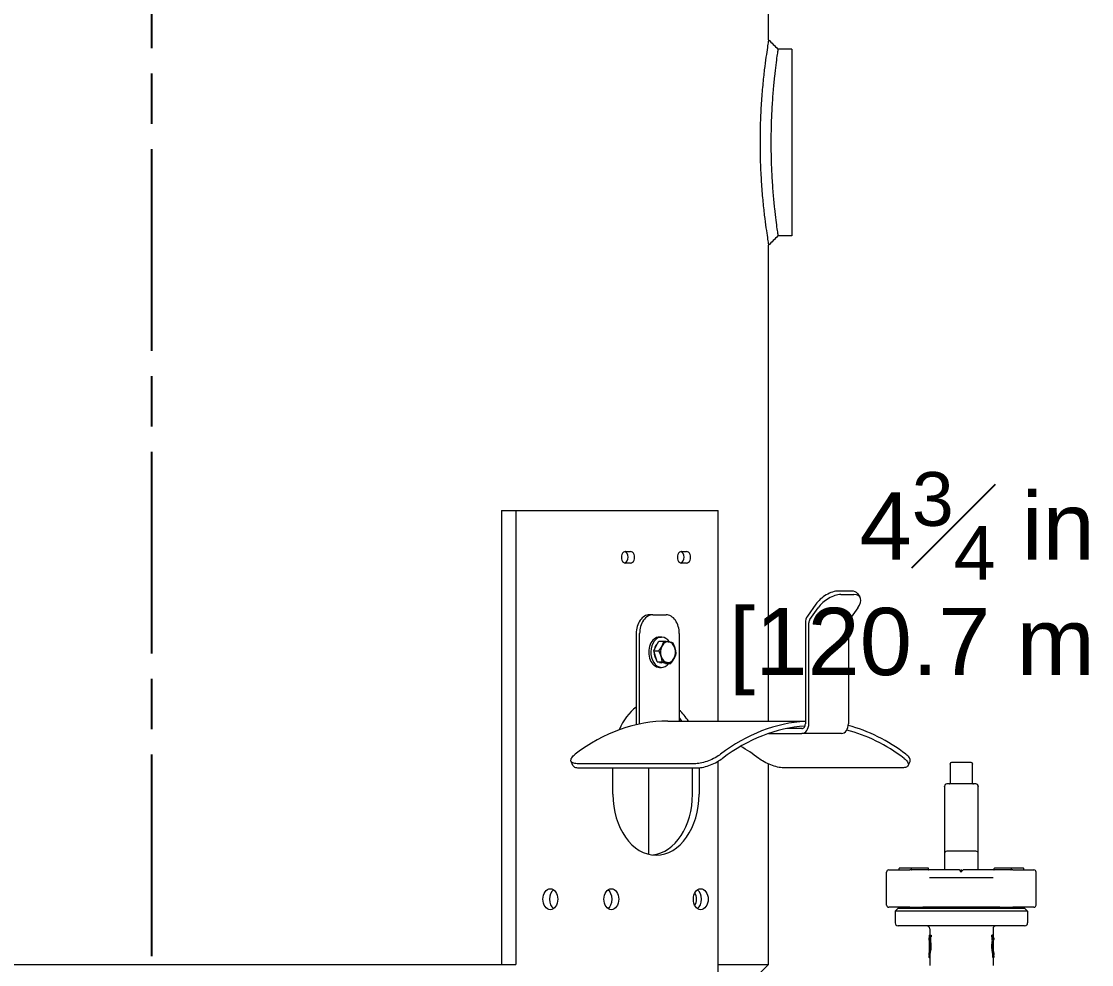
# Model space of a CAD drawing. Header units: inches. Extents: x 15 to 402, y 6 to 258.
# Drawn here: x 303.8 to 332.42, y 49.24 to 74.48 of the extents above; entities that cross this region are included whole.
import ezdxf

# ---------------------------------------------------------------- set-up
doc = ezdxf.new("R2010")
doc.units = ezdxf.units.IN
doc.header["$LTSCALE"] = 12
doc.header["$MEASUREMENT"] = 0
doc.linetypes.add('CHAIN', pattern=[0.7087, 0.4724, -0.0591, 0.1181, -0.0591])
doc.layers.add('Centerline', color=5, linetype='CHAIN', lineweight=25, true_color=0x0000ff)
doc.layers.add('Dimension (ANSI)', color=7, linetype='Continuous', lineweight=25)
doc.layers.add('Visible (ANSI)', color=7, linetype='Continuous', lineweight=50)
doc.styles.add('MEMCOR Medium', font='arial.ttf')
doc.dimstyles.new('Default (ANSI)', dxfattribs={"dimscale": 12, "dimtxt": 0.15, "dimasz": 0.098425, "dimexe": 0.125, "dimexo": 0.0625, "dimgap": 0.031496, "dimtad": 0, "dimtih": 1, "dimtoh": 1, "dimdec": 4, "dimrnd": 1e-08, "dimzin": 3, "dimdsep": 46, "dimlunit": 5, "dimtxsty": 'MEMCOR Medium', "dimcen": 0.09, "dimdle": 0.393701, "dimclrd": 256, "dimclre": 256, "dimclrt": 256, "dimadec": 0, "dimazin": 1, "dimtfac": 0.8, "dimtofl": 0, "dimtmove": 0, "dimatfit": 3, "dimfxl": 1, "dimfrac": 1, "dimtolj": 1, "dimtzin": 4, "dimlwd": -1, "dimlwe": -1, "dimarcsym": 0})

# ---------------------------------------------------------------- blocks, each defined once
blk = doc.blocks.new('*D27')
at = {"layer": 'Defpoints', "color": 0, "transparency": 16777216}
for p in [(306.861, 130.491), (258.848, 39.736), (286.657, 39.736)]:
    blk.add_point(p, dxfattribs=at)
at = {"layer": 'Dimension (ANSI)', "transparency": 16777216}
for p, q in [((306.111, 130.491), (257.348, 130.491)), ((258.848, 129.31), (258.848, 91.259)), ((258.848, 40.917), (258.848, 78.967)), ((285.907, 39.736), (257.348, 39.736))]:
    blk.add_line(p, q, dxfattribs=at)
for points in [[(258.651, 129.31), (259.045, 129.31), (258.848, 130.491)], [(258.651, 40.917), (259.045, 40.917), (258.848, 39.736)]]:
    blk.add_solid(points, dxfattribs=at)
at = {"layer": 'Dimension (ANSI)', "transparency": 16777216, "char_height": 1.8, "attachment_point": 5, "style": 'MEMCOR Medium'}
for s, insert in [('\\A1; \\fArial|b0|i0;90{\\H0.8x;\\S3#4;} in', (258.848, 86.962)), ('\\A1;[2305.2 mm]{\\P\\fArial|b0|i0;SHIPPING HEIGHT\\P\\fArial|b0|i0;REF.}', (258.848, 80.816))]:
    blk.add_mtext(s, dxfattribs=dict(at, insert=insert))
blk = doc.blocks.new('*D32')
at = {"layer": 'Defpoints', "color": 0, "transparency": 16777216}
for p in [(331.967, 44.486), (336.692, 44.486), (324.479, 39.736)]:
    blk.add_point(p, dxfattribs=at)
at = {"layer": 'Dimension (ANSI)', "transparency": 16777216}
for p, q in [((335.511, 59.143), (336.692, 59.143)), ((336.692, 59.143), (336.692, 44.486)), ((332.717, 44.486), (338.192, 44.486)), ((336.692, 40.917), (336.692, 43.305)), ((325.229, 39.736), (338.192, 39.736))]:
    blk.add_line(p, q, dxfattribs=at)
for points in [[(336.495, 43.305), (336.888, 43.305), (336.692, 44.486)], [(336.495, 40.917), (336.888, 40.917), (336.692, 39.736)]]:
    blk.add_solid(points, dxfattribs=at)
at = {"layer": 'Dimension (ANSI)', "transparency": 16777216, "char_height": 1.8, "attachment_point": 5, "style": 'MEMCOR Medium'}
for s, insert in [('\\A1; 4{\\H0.8x;\\S3#4;} in', (329.011, 60.977)), ('\\A1;[120.7 mm]', (329.011, 57.612))]:
    blk.add_mtext(s, dxfattribs=dict(at, insert=insert))

msp = doc.modelspace()

# ---------------------------------------------------------------- linework, layer by layer
at = {"layer": 'Centerline', "ltscale": 0.952448}
msp.add_line((307.28121, 41.36326), (307.28121, 131.53714), dxfattribs=at)
at = {"layer": 'Visible (ANSI)', "linetype": 'Continuous', "lineweight": 18}
for p, q in [((323.78152, 73.98449), (323.78152, 92.81908)), ((324.40652, 73.73586), (324.03029, 73.73586)), ((324.40652, 73.73586), (324.40652, 68.73586)), ((324.40652, 68.73586), (324.03029, 68.73586)), ((323.78152, 55.75269), (323.78152, 68.48723)), ((316.63611, 61.38586), (317.01774, 61.38586)), ((316.63611, 61.38586), (316.63611, 49.23586)), ((317.01774, 61.38586), (318.33745, 61.38586)), ((317.01774, 61.38586), (317.01774, 49.23586)), ((318.33745, 61.38586), (319.31326, 61.38586)), ((319.31326, 61.38586), (322.22654, 61.38586)), ((322.22654, 61.38586), (322.42863, 61.38586)), ((322.42863, 55.75269), (322.42863, 61.38586)), ((319.95319, 60.29086), (320.08754, 60.29086)), ((321.45226, 60.29086), (321.58661, 60.29086)), ((320.08754, 59.98086), (319.95319, 59.98086)), ((321.58661, 59.98086), (321.45226, 59.98086)), ((325.99849, 59.23249), (325.64493, 59.23249)), ((325.70993, 59.14057), (326.06349, 59.14057)), ((326.15673, 59.16761), (326.22173, 59.07569)), ((325.04138, 58.87894), (324.81814, 58.56322)), ((324.88314, 58.4713), (325.10638, 58.78701)), ((326.16704, 58.78701), (325.9438, 58.4713)), ((320.68504, 58.59586), (320.59312, 58.59586)), ((320.68504, 58.59586), (321.0386, 58.59586)), ((324.76429, 58.37938), (324.76429, 55.68289)), ((324.85621, 55.68289), (324.85621, 58.37938)), ((325.91687, 58.37938), (325.91687, 55.68289)), ((320.23957, 58.09586), (320.23957, 55.68289)), ((320.33149, 55.68289), (320.33149, 58.09586)), ((320.77724, 57.7647), (320.84617, 57.89439)), ((320.84617, 57.89439), (320.98257, 57.89439)), ((320.86182, 58.00186), (320.91839, 58.00186)), ((321.39215, 58.09586), (321.39215, 55.75269)), ((320.70831, 57.63502), (320.77724, 57.7647)), ((320.75326, 57.48575), (320.70831, 57.63502)), ((320.70831, 57.63502), (320.84471, 57.63502)), ((320.79821, 57.33649), (320.75326, 57.48575)), ((320.79821, 57.33649), (320.93462, 57.33649)), ((320.91209, 57.31692), (320.79821, 57.33649)), ((321.02597, 57.29734), (320.91209, 57.31692)), ((320.92404, 57.31486), (320.91839, 57.31486)), ((321.02597, 57.29734), (321.16238, 57.29734)), ((320.86182, 57.18986), (320.91839, 57.18986)), ((321.08668, 55.75269), (324.76429, 55.75269)), ((324.67236, 55.55289), (324.2666, 55.55289)), ((323.78137, 55.42289), (324.67236, 55.42289)), ((325.73302, 55.42289), (324.67236, 55.42289)), ((318.54828, 54.56548), (318.49917, 54.6754)), ((322.42863, 40.48586), (322.42863, 54.67799)), ((327.51417, 54.56548), (327.56328, 54.6754)), ((321.83841, 54.61308), (318.65643, 54.61308)), ((318.70553, 54.50318), (321.88751, 54.50318)), ((319.61731, 53.79586), (319.61731, 54.50318)), ((320.58176, 52.18772), (320.58176, 54.50318)), ((321.7457, 53.79586), (321.7457, 54.50318)), ((321.92248, 54.50439), (321.92248, 53.79586)), ((323.78152, 49.23586), (323.78152, 54.60322)), ((327.35692, 54.50318), (324.17494, 54.50318)), ((328.63671, 54.60003), (328.63671, 54.60471)), ((328.63671, 54.60003), (328.63671, 54.08971)), ((329.19671, 54.64471), (328.67671, 54.64471)), ((329.23671, 54.60471), (329.23671, 54.60003)), ((329.23671, 54.08971), (329.23671, 54.60003)), ((328.48671, 53.99931), (328.48671, 54.00971)), ((328.48671, 53.99931), (328.48671, 52.23929)), ((329.32671, 54.06971), (328.54671, 54.06971)), ((329.38671, 54.00971), (329.38671, 53.99931)), ((329.38671, 52.23929), (329.38671, 53.99931)), ((328.48671, 52.23929), (328.48671, 52.20971)), ((328.48671, 52.2061), (328.48671, 52.20971)), ((328.48671, 52.2061), (328.48671, 51.76971)), ((329.32671, 52.26971), (328.54671, 52.26971)), ((329.38671, 52.20971), (329.38671, 52.23929)), ((329.38671, 52.20971), (329.38671, 52.2061)), ((329.38671, 51.76971), (329.38671, 52.2061)), ((327.27019, 51.77971), (327.27019, 51.80971)), ((327.59419, 51.81971), (327.28019, 51.81971)), ((327.59884, 51.81971), (327.59419, 51.81971)), ((327.88207, 51.81971), (327.59884, 51.81971)), ((327.60419, 51.77971), (327.60419, 51.80971)), ((327.89742, 51.81971), (327.88207, 51.81971)), ((328.04664, 51.81971), (327.89742, 51.81971)), ((328.05664, 51.77971), (328.05664, 51.80971)), ((329.81677, 51.77971), (329.81677, 51.80971)), ((329.976, 51.81971), (329.82677, 51.81971)), ((329.99135, 51.81971), (329.976, 51.81971)), ((330.27458, 51.81971), (329.99135, 51.81971)), ((330.26923, 51.80971), (330.26923, 51.77971)), ((330.27923, 51.81971), (330.27458, 51.81971)), ((330.59323, 51.81971), (330.27923, 51.81971)), ((330.60323, 51.77971), (330.60323, 51.80971)), ((326.93671, 50.82971), (326.93671, 51.70971)), ((326.99671, 51.76971), (327.51428, 51.76971)), ((327.51428, 51.76971), (327.56194, 51.76971)), ((328.88621, 51.76971), (327.56194, 51.76971)), ((328.08553, 51.56971), (329.78788, 51.56971)), ((328.92201, 51.70971), (328.95948, 51.74717)), ((328.92201, 51.7415), (328.92201, 51.70971)), ((328.95948, 51.74717), (328.97723, 51.76493)), ((330.31148, 51.76971), (328.98721, 51.76971)), ((330.31148, 51.76971), (330.35914, 51.76971)), ((330.35914, 51.76971), (330.87671, 51.76971)), ((330.93671, 50.82971), (330.93671, 51.70971)), ((327.51428, 50.76971), (326.99671, 50.76971)), ((327.24395, 50.74571), (327.16521, 50.66697)), ((330.70821, 50.66697), (327.16521, 50.66697)), ((327.16521, 50.66697), (327.16521, 50.35201)), ((327.24395, 50.74571), (330.62947, 50.74571)), ((327.56194, 50.76971), (327.51428, 50.76971)), ((327.56194, 50.76971), (327.9069, 50.76971)), ((329.96651, 50.76971), (327.9069, 50.76971)), ((328.72017, 50.74571), (328.72017, 50.76971)), ((328.78555, 50.74571), (328.78555, 50.76971)), ((329.08787, 50.74571), (329.08787, 50.76971)), ((329.15324, 50.74571), (329.15324, 50.76971)), ((329.96651, 50.76971), (330.31148, 50.76971)), ((330.35914, 50.76971), (330.31148, 50.76971)), ((330.87671, 50.76971), (330.35914, 50.76971)), ((330.62947, 50.74571), (330.70821, 50.66697)), ((330.70821, 50.66697), (330.70821, 50.35201)), ((330.62947, 50.27327), (327.24395, 50.27327)), ((328.09025, 50.19452), (328.09025, 50.02287)), ((329.78316, 50.19452), (329.78316, 50.02287)), ((328.07017, 49.95358), (328.07017, 49.90634)), ((328.07017, 49.95358), (328.08191, 49.95358)), ((328.07648, 50.02287), (328.07648, 49.97523)), ((328.07648, 50.02287), (328.10355, 50.02287)), ((328.08273, 49.97523), (328.07648, 49.97523)), ((328.0876, 49.87353), (328.1081, 49.87353)), ((328.10355, 49.97523), (328.09259, 49.97523)), ((328.10355, 49.97523), (328.10355, 50.02287)), ((328.10355, 50.02287), (328.12446, 50.02287)), ((328.10355, 49.97523), (328.12446, 49.97523)), ((328.12446, 50.02287), (328.12446, 49.97523)), ((329.76986, 50.02287), (329.74896, 50.02287)), ((329.74896, 49.97523), (329.74896, 50.02287)), ((329.76986, 49.97523), (329.74896, 49.97523)), ((329.76532, 49.87353), (329.78582, 49.87353)), ((329.76986, 50.02287), (329.79694, 50.02287)), ((329.76986, 50.02287), (329.76986, 49.97523)), ((329.78083, 49.97523), (329.76986, 49.97523)), ((329.79694, 49.97523), (329.79068, 49.97523)), ((329.80324, 49.95358), (329.79151, 49.95358)), ((329.79694, 49.97523), (329.79694, 50.02287)), ((329.80324, 49.95358), (329.80324, 49.90634)), ((328.07017, 49.54728), (328.07017, 49.50004)), ((328.0954, 49.5201), (328.07521, 49.5201)), ((329.79821, 49.5201), (329.77801, 49.5201)), ((329.80324, 49.54728), (329.80324, 49.50004)), ((295.61474, 49.23586), (316.63611, 49.23586)), ((316.63611, 49.23586), (317.01774, 49.23586)), ((322.42863, 49.23586), (323.78152, 49.23586)), ((323.53121, 48.99086), (323.77621, 49.23586)), ((328.07017, 49.50004), (328.07109, 49.50004)), ((328.07017, 49.47012), (328.07081, 49.47012)), ((328.07017, 49.47012), (328.07017, 49.42248)), ((328.07311, 49.42248), (328.07017, 49.42248)), ((328.07311, 49.42248), (328.09326, 49.42248)), ((328.09025, 49.42248), (328.09025, 49.21555)), ((329.80031, 49.42248), (329.78016, 49.42248)), ((329.78316, 49.42248), (329.78316, 49.21555)), ((329.80324, 49.42248), (329.80031, 49.42248)), ((329.80324, 49.50004), (329.80232, 49.50004)), ((329.80261, 49.47012), (329.80324, 49.47012)), ((329.80324, 49.47012), (329.80324, 49.42248))]:
    msp.add_line(p, q, dxfattribs=at)
for centre, radius, start, end in [((328.67671, 54.60471), 0.04, 90, 180), ((329.19671, 54.60471), 0.04, 0, 90), ((328.54671, 54.00971), 0.06, 90, 180), ((328.61671, 54.08971), 0.02, 270, 0), ((329.25671, 54.08971), 0.02, 180, 270), ((329.32671, 54.00971), 0.06, 0, 90), ((328.54671, 52.20971), 0.06, 90, 180), ((329.32671, 52.20971), 0.06, 0, 90), ((327.28019, 51.80971), 0.01, 90, 180), ((327.59419, 51.80971), 0.01, 0, 90), ((328.04664, 51.80971), 0.01, 0, 90), ((329.82677, 51.80971), 0.01, 90, 180), ((330.27923, 51.80971), 0.01, 90, 180), ((330.59323, 51.80971), 0.01, 0, 90), ((326.99671, 51.70971), 0.06, 90, 180), ((327.26019, 51.77971), 0.01, 270, 0), ((327.61419, 51.77971), 0.01, 180, 270), ((328.06664, 51.77971), 0.01, 180, 270), ((329.80677, 51.77971), 0.01, 270, 0), ((330.25923, 51.77971), 0.01, 270, 0), ((330.61323, 51.77971), 0.01, 180, 270), ((330.87671, 51.70971), 0.06, 0, 90), ((326.99671, 50.82971), 0.06, 180, 270), ((330.87671, 50.82971), 0.06, 270, 0), ((327.24395, 50.35201), 0.07874, 180, 270), ((328.01151, 50.19452), 0.07874, 0, 90), ((329.8619, 50.19452), 0.07874, 90, 180), ((330.62947, 50.35201), 0.07874, 270, 0)]:
    msp.add_arc(centre, radius, start, end, dxfattribs=at)
for centre, major_axis, ratio, start_param, end_param in [((319.95319, 60.13586), (0, -0.155), 0.70710678, 3.14159265, 6.28318531), ((319.91076, 60.13586), (0, -0.155), 0.70710678, 0.19477764, 2.94681501), ((320.08754, 60.13586), (0, 0.155), 0.70710678, 3.14159265, 6.28318531), ((321.45226, 60.13586), (0, -0.155), 0.70710678, 3.14159265, 6.28318531), ((321.40983, 60.13586), (0, -0.155), 0.70710678, 0.19477764, 2.94681501), ((321.58661, 60.13586), (0, 0.155), 0.70710678, 3.14159265, 6.28318531), ((325.39493, 58.87894), (-0.40825, -0.28868), 0.5, 3.75707236, 5.32786869), ((325.45993, 58.78701), (0.40825, 0.28868), 0.5, 0.61547971, 2.18627604), ((325.74849, 58.87894), (0.40825, 0.28868), 0.5, 0, 0.61547971), ((325.81349, 58.78701), (0.40825, 0.28868), 0.5, 5.32786869, 6.89866502), ((320.59312, 58.09586), (0, 0.5), 0.70710678, 0, 1.57079633), ((320.68504, 58.09586), (0, 0.5), 0.70710678, 0, 1.57079633), ((321.0386, 58.09586), (0, 0.5), 0.70710678, 4.71238898, 6.28318531), ((324.94814, 58.37938), (0, 0.26), 0.70710678, 0.78539816, 1.57079633), ((324.94814, 58.37938), (0, -0.13), 0.70710678, 3.92699082, 4.71238898), ((326.0088, 58.37938), (0, 0.13), 0.70710678, 0.78539816, 1.57079633), ((320.86182, 57.59586), (0, -0.406), 0.70710678, 3.14159265, 6.28318531), ((320.91839, 57.59586), (0, -0.406), 0.70710678, 2.31964363, 7.02790422), ((320.91839, 57.59586), (0, 0.281), 0.70710678, 0.54679364, 1.30568043), ((321.09022, 57.59586), (0, 0.281), 0.70710678, 6.16222479, 7.20942234), ((321.09022, 57.59586), (0, 0.281), 0.70710678, 5.11502724, 6.16222479), ((320.91839, 57.59586), (0, 0.281), 0.70710678, 1.56598352, 2.38088565), ((321.09022, 57.59586), (0, -0.281), 0.70710678, 4.06782969, 5.11502724), ((321.09022, 57.59586), (0, 0.281), 0.70710678, 4.06782969, 5.11502724), ((320.91839, 57.59586), (0, -0.281), 0.70710678, 6.01555272, 6.28318531), ((321.09022, 57.59586), (0, -0.281), 0.70710678, 5.11502724, 6.16222479), ((321.09022, 57.59586), (0, -0.281), 0.70710678, 6.16222479, 7.20942234), ((320.7699, 54.67586), (0, 1.63), 0.70710678, 0.47813339, 1.02754464), ((320.7699, 54.67586), (0, -1.63), 0.70710678, 2.29245368, 2.57130132), ((320.59312, 54.67586), (0, 1.63), 0.70710678, 5.43404634, 5.51719433), ((321.08668, 48.38269), (0, 7.37), 0.70710678, 0, 0.49564116), ((320.42342, 55.68289), (0, 0.26), 0.70710678, 1.57079633, 1.67858713), ((320.42342, 55.68289), (0, -0.13), 0.70710678, 4.71238898, 4.77364092), ((324.97577, 48.38269), (0, 7.37), 0.70710678, 0.04059183, 0.49564116), ((324.97577, 48.38269), (0, 7.24), 0.70710678, 0.04390663, 0.49442012), ((324.67236, 55.68289), (0, -0.26), 0.70710678, 0, 1.57079633), ((324.67236, 55.68289), (0, -0.13), 0.70710678, 0, 1.57079633), ((325.73302, 55.68289), (0, -0.26), 0.70710678, 0, 1.57079633), ((324.97577, 48.38269), (0, 7.37), 0.70710678, 5.78754415, 6.10228489), ((324.97577, 48.38269), (0, 7.24), 0.70710678, 5.78876518, 6.10740523), ((321.08668, 48.38269), (0, 7.24), 0.70710678, 5.78876518, 5.89356819), ((320.7699, 53.79586), (0, -1.63), 0.70710678, 4.71238898, 7.85398163), ((320.59312, 53.79586), (0, -1.63), 0.70710678, 0.07676248, 1.57079633), ((328.88621, 51.70971), (0, -0.06), 0.425, 2.54089812, 3.14159265), ((328.98721, 51.70971), (0, 0.06), 0.425, 0, 0.40187065), ((318.11825, 50.98586), (0, -0.28), 0.70710678, 3.60436277, 5.82041519), ((319.3967, 50.98586), (0, 0.28), 0.70710678, 3.60436277, 5.82041519), ((321.65378, 50.98586), (0, -0.28), 0.70710678, 0.90964484, 2.23194781), ((321.78955, 50.98586), (0, 0.28), 0.70710678, 3.60436277, 5.82041519), ((328.93671, 49.32296), (0, 3.84512), 0.22535973, 1.43079929, 1.51039465), ((328.93671, 49.10627), (0, 3.84512), 0.22535973, 1.38656552, 1.44650177), ((328.93671, 49.32296), (0, 3.84512), 0.22535973, 1.40033525, 1.41730096), ((328.93671, 49.10627), (0, 3.84512), 0.22535973, 1.34283662, 1.36990693), ((328.93671, 49.10627), (0, 3.75602), 0.22535973, 1.33733, 1.36507409), ((328.93671, 49.10627), (0, 3.75602), 0.22535973, 4.91811122, 4.94585531), ((328.93671, 49.10627), (0, -3.84512), 0.22535973, 1.77168573, 1.79875604), ((328.93671, 49.10627), (0, -3.84512), 0.22535973, 1.69509088, 1.75502713), ((328.93671, 49.32296), (0, -3.84512), 0.22535973, 1.72429169, 1.7412574), ((328.93671, 49.32296), (0, -3.84512), 0.22535973, 1.631198, 1.71079336), ((328.93671, 49.10627), (0, 3.84512), 0.22535973, 1.46296322, 1.48846801), ((328.93671, 49.10627), (0, 3.75602), 0.22535973, 1.460395, 1.48651052), ((328.93671, 49.10627), (0, 3.75602), 0.22535973, 4.79667479, 4.82279031), ((328.93671, 49.10627), (0, -3.84512), 0.22535973, 1.65312465, 1.67862943), ((328.93671, 49.32296), (0, 3.84512), 0.22535973, 1.52376719, 1.53251621), ((328.93671, 49.32296), (0, -3.84512), 0.22535973, 1.60907645, 1.61782546)]:
    msp.add_ellipse(centre, major_axis=major_axis, ratio=ratio, start_param=start_param, end_param=end_param, dxfattribs=at)
for centre, major_axis in [((317.94147, 50.98586), (0, 0.28)), ((319.57347, 50.98586), (0, -0.28)), ((321.96632, 50.98586), (0, -0.28))]:
    msp.add_ellipse(centre, major_axis=major_axis, ratio=0.70710678, dxfattribs=at)
for points, knots in [([(324.03029, 73.73586), (324.03029, 73.73586), (324.02802, 73.7208), (324.01873, 73.65741), (324.01172, 73.60911), (323.9941, 73.48147), (323.98348, 73.40203), (323.96067, 73.21854), (323.94851, 73.11448), (323.92498, 72.89278), (323.91279, 72.76753), (323.88988, 72.49473), (323.8792, 72.34718), (323.86143, 72.03927), (323.85435, 71.87867), (323.84496, 71.55557), (323.84266, 71.39307), (323.84266, 71.23586)], [-9.58324023, -9.58324023, -9.58324023, -9.58324023, -8.38534544, -8.38534544, -7.18745065, -7.18745065, -5.98955585, -5.98955585, -4.79166106, -4.79166106, -3.5937458, -3.5937458, -2.39583053, -2.39583053, -1.19791527, -1.19791527, 0, 0, 0, 0]), ([(323.78152, 73.98449), (323.78152, 73.98449), (323.77873, 73.96791), (323.76733, 73.8982), (323.75873, 73.84507), (323.73708, 73.70472), (323.72405, 73.61737), (323.69605, 73.41566), (323.68111, 73.30127), (323.6522, 73.0576), (323.63722, 72.91993), (323.60907, 72.62006), (323.59593, 72.45787), (323.57407, 72.11936), (323.56536, 71.94278), (323.55381, 71.58749), (323.55098, 71.40877), (323.55098, 71.23586)], [31.62156594, 31.62156594, 31.62156594, 31.62156594, 32.93911363, 32.93911363, 34.25666132, 34.25666132, 35.57420901, 35.57420901, 36.8917567, 36.8917567, 38.2093395, 38.2093395, 39.52692231, 39.52692231, 40.84450512, 40.84450512, 42.16208792, 42.16208792, 42.16208792, 42.16208792]), ([(323.55098, 71.23586), (323.55098, 71.06295), (323.55381, 70.88424), (323.56263, 70.61309), (323.56648, 70.51988), (323.57103, 70.42787)], [42.16208792, 42.16208792, 42.16208792, 42.16208792, 43.47967073, 43.47967073, 44.17318377, 44.17318377, 44.17318377, 44.17318377]), ([(323.84266, 71.23586), (323.84266, 71.07866), (323.84496, 70.91616), (323.85201, 70.67347), (323.85497, 70.59257), (323.85845, 70.51263)], [0, 0, 0, 0, 1.19791527, 1.19791527, 1.79954841, 1.79954841, 1.79954841, 1.79954841]), ([(323.57103, 70.42787), (323.57515, 70.34509), (323.57983, 70.26328), (323.59593, 70.01386), (323.60907, 69.85166), (323.63722, 69.55179), (323.6522, 69.41413), (323.68111, 69.17045), (323.69605, 69.05607), (323.72405, 68.85435), (323.73708, 68.76701), (323.75873, 68.62665), (323.76733, 68.57353), (323.77873, 68.50381), (323.78152, 68.48723), (323.78152, 68.48723)], [2.01109584, 2.01109584, 2.01109584, 2.01109584, 2.63516561, 2.63516561, 3.95274842, 3.95274842, 5.27033123, 5.27033123, 6.58787891, 6.58787891, 7.9054266, 7.9054266, 9.22297429, 9.22297429, 10.54052198, 10.54052198, 10.54052198, 10.54052198]), ([(323.85845, 70.51263), (323.86191, 70.43341), (323.86589, 70.35513), (323.8792, 70.12455), (323.88988, 69.977), (323.91279, 69.7042), (323.92498, 69.57895), (323.94851, 69.35725), (323.96067, 69.25319), (323.98348, 69.0697), (323.9941, 68.99025), (324.01172, 68.86261), (324.01873, 68.81431), (324.02802, 68.75093), (324.03029, 68.73586), (324.03029, 68.73586)], [-36.53341251, -36.53341251, -36.53341251, -36.53341251, -35.93713038, -35.93713038, -34.73921512, -34.73921512, -33.54129985, -33.54129985, -32.34340506, -32.34340506, -31.14551027, -31.14551027, -29.94761548, -29.94761548, -28.74972069, -28.74972069, -28.74972069, -28.74972069]), ([(318.65643, 54.61308), (318.61203, 54.61308), (318.57217, 54.61981), (318.51566, 54.64685), (318.49904, 54.66711), (318.48999, 54.71306), (318.497, 54.74181), (318.53654, 54.80326), (318.56908, 54.83593), (318.60817, 54.86581)], [7.66569537, 7.66569537, 7.66569537, 7.66569537, 8.14410219, 8.14410219, 8.62250901, 8.62250901, 9.10136342, 9.10136342, 9.58021783, 9.58021783, 9.58021783, 9.58021783]), ([(322.49726, 54.86581), (322.45817, 54.83593), (322.40792, 54.80326), (322.29625, 54.74181), (322.23481, 54.71306), (322.11824, 54.66711), (322.05536, 54.64685), (321.93764, 54.61981), (321.8828, 54.61308), (321.83841, 54.61308)], [5.7511729, 5.7511729, 5.7511729, 5.7511729, 6.23002731, 6.23002731, 6.70888172, 6.70888172, 7.18728854, 7.18728854, 7.66569537, 7.66569537, 7.66569537, 7.66569537]), ([(321.88751, 54.50318), (321.93191, 54.50318), (321.98675, 54.50991), (322.10446, 54.53694), (322.16735, 54.5572), (322.28393, 54.60313), (322.34538, 54.63186), (322.45709, 54.69323), (322.50736, 54.72584), (322.54648, 54.75566)], [7.66611289, 7.66611289, 7.66611289, 7.66611289, 8.14452025, 8.14452025, 8.6229276, 8.6229276, 9.10179881, 9.10179881, 9.58067001, 9.58067001, 9.58067001, 9.58067001]), ([(324.17494, 54.50318), (324.13054, 54.50318), (324.0757, 54.50991), (323.95799, 54.53694), (323.8951, 54.5572), (323.77852, 54.60313), (323.71707, 54.63186), (323.60536, 54.69323), (323.55509, 54.72584), (323.51597, 54.75566)], [3.83305645, 3.83305645, 3.83305645, 3.83305645, 4.3114638, 4.3114638, 4.78987116, 4.78987116, 5.26874236, 5.26874236, 5.74761357, 5.74761357, 5.74761357, 5.74761357]), ([(327.40506, 54.75566), (327.44417, 54.72584), (327.47675, 54.69323), (327.51632, 54.63186), (327.52334, 54.60313), (327.5143, 54.5572), (327.49768, 54.53694), (327.44118, 54.50991), (327.40131, 54.50318), (327.35692, 54.50318)], [1.91849933, 1.91849933, 1.91849933, 1.91849933, 2.39737053, 2.39737053, 2.87624174, 2.87624174, 3.35464909, 3.35464909, 3.83305645, 3.83305645, 3.83305645, 3.83305645]), ([(327.56323, 54.67542), (327.56537, 54.68015), (327.56694, 54.68505), (327.57246, 54.71306), (327.56545, 54.74181), (327.52591, 54.80326), (327.49337, 54.83593), (327.45428, 54.86581)], [4.68489544, 4.68489544, 4.68489544, 4.68489544, 4.78966133, 4.78966133, 5.26851574, 5.26851574, 5.74737015, 5.74737015, 5.74737015, 5.74737015]), ([(318.54834, 54.56551), (318.55598, 54.54865), (318.57095, 54.53398), (318.62127, 54.50991), (318.66114, 54.50318), (318.70553, 54.50318)], [6.814064745, 6.814064745, 6.814064745, 6.814064745, 7.187705886, 7.187705886, 7.666113241, 7.666113241, 7.666113241, 7.666113241]), ([(328.91053, 51.74321), (328.90984, 51.74438), (328.90916, 51.74552), (328.9058, 51.75106), (328.90287, 51.75559), (328.90062, 51.7592)], [0.0923027288, 0.0923027288, 0.0923027288, 0.0923027288, 0.1039513514, 0.1039513514, 0.1517370835, 0.1517370835, 0.1517370835, 0.1517370835]), ([(328.92201, 51.70971), (328.92201, 51.71653), (328.92015, 51.72337), (328.91541, 51.73455), (328.91291, 51.73913), (328.91053, 51.74321)], [0, 0, 0, 0, 0.0519756757, 0.0519756757, 0.0923027288, 0.0923027288, 0.0923027288, 0.0923027288]), ([(328.93032, 51.77336), (328.92812, 51.76859), (328.92656, 51.76377), (328.92486, 51.75775), (328.92425, 51.75526), (328.92315, 51.75017), (328.92268, 51.74759), (328.92228, 51.74498)], [0, 0, 0, 0, 0.055402638, 0.055402638, 0.091701074, 0.091701074, 0.127427899, 0.127427899, 0.127427899, 0.127427899]), ([(328.9345, 51.78295), (328.93449, 51.78291), (328.93447, 51.78287), (328.93386, 51.78116), (328.93257, 51.77826), (328.93032, 51.77336)], [-0.0006488507, -0.0006488507, -0.0006488507, -0.0006488507, 0, 0, 0.02871512, 0.02871512, 0.02871512, 0.02871512]), ([(328.08036, 49.91085), (328.0782, 49.92089), (328.07618, 49.92952), (328.07173, 49.94783), (328.07017, 49.95358), (328.07017, 49.95358)], [0.527769059, 0.527769059, 0.527769059, 0.527769059, 0.654228442, 0.654228442, 0.872280037, 0.872280037, 0.872280037, 0.872280037]), ([(328.07017, 49.90634), (328.07017, 49.90634), (328.07115, 49.9018), (328.07445, 49.88459), (328.07656, 49.873), (328.07865, 49.85951)], [2.067686143, 2.067686143, 2.067686143, 2.067686143, 2.239987747, 2.239987747, 2.39116916, 2.39116916, 2.39116916, 2.39116916]), ([(328.07521, 49.5201), (328.07796, 49.53159), (328.08165, 49.54792), (328.08892, 49.58652), (328.09298, 49.61193), (328.09875, 49.66776), (328.10037, 49.69819), (328.10037, 49.72681), (328.10037, 49.75543), (328.09875, 49.78586), (328.0936, 49.83569), (328.09061, 49.85611), (328.0876, 49.87353)], [-0.63773141, -0.63773141, -0.63773141, -0.63773141, -0.43617685, -0.43617685, -0.21808842, -0.21808842, 0, 0, 0, 0.21808842, 0.21808842, 0.38930957, 0.38930957, 0.38930957, 0.38930957]), ([(328.08484, 49.81066), (328.08532, 49.80577), (328.08577, 49.80073), (328.08798, 49.7735), (328.08897, 49.74942), (328.08897, 49.72681), (328.08897, 49.7042), (328.08798, 49.68012), (328.0844, 49.63591), (328.08188, 49.61577), (328.07864, 49.5939), (328.07774, 49.58822), (328.07686, 49.58297)], [-0.212313574, -0.212313574, -0.212313574, -0.212313574, -0.172312753, -0.172312753, 0, 0, 0, 0.172312753, 0.172312753, 0.344625507, 0.344625507, 0.409186376, 0.409186376, 0.409186376, 0.409186376]), ([(328.1081, 49.87353), (328.11118, 49.85611), (328.11424, 49.8357), (328.11953, 49.78587), (328.12119, 49.75544), (328.12119, 49.72681), (328.12119, 49.69818), (328.11953, 49.66775), (328.11361, 49.61192), (328.10945, 49.58651), (328.102, 49.54792), (328.09823, 49.53159), (328.0954, 49.5201)], [-0.38940291, -0.38940291, -0.38940291, -0.38940291, -0.21814497, -0.21814497, 0, 0, 0, 0.21814497, 0.21814497, 0.43628994, 0.43628994, 0.63791655, 0.63791655, 0.63791655, 0.63791655]), ([(329.77801, 49.5201), (329.77519, 49.53159), (329.77141, 49.54792), (329.76397, 49.58651), (329.75981, 49.61192), (329.75389, 49.66775), (329.75222, 49.69818), (329.75222, 49.75544), (329.75389, 49.78587), (329.75917, 49.8357), (329.76223, 49.85611), (329.76532, 49.87353)], [1.10708086, 1.10708086, 1.10708086, 1.10708086, 1.30870746, 1.30870746, 1.52685244, 1.52685244, 1.74499741, 1.74499741, 1.96314238, 1.96314238, 2.13440031, 2.13440031, 2.13440031, 2.13440031]), ([(329.78582, 49.87353), (329.78281, 49.85611), (329.77982, 49.83569), (329.77467, 49.78586), (329.77304, 49.75543), (329.77304, 49.69819), (329.77467, 49.66776), (329.78044, 49.61193), (329.7845, 49.58652), (329.79177, 49.54792), (329.79545, 49.53159), (329.79821, 49.5201)], [1.3552505, 1.3552505, 1.3552505, 1.3552505, 1.52647165, 1.52647165, 1.74456007, 1.74456007, 1.9626485, 1.9626485, 2.18073692, 2.18073692, 2.38229148, 2.38229148, 2.38229148, 2.38229148]), ([(329.79656, 49.58297), (329.79568, 49.58822), (329.79478, 49.5939), (329.79154, 49.61577), (329.78902, 49.63591), (329.78544, 49.68012), (329.78444, 49.7042), (329.78444, 49.74942), (329.78544, 49.7735), (329.78764, 49.80073), (329.7881, 49.80577), (329.78858, 49.81066)], [0.969271053, 0.969271053, 0.969271053, 0.969271053, 1.033831922, 1.033831922, 1.206144675, 1.206144675, 1.378457429, 1.378457429, 1.550770182, 1.550770182, 1.590771003, 1.590771003, 1.590771003, 1.590771003]), ([(329.80324, 49.95358), (329.80324, 49.95358), (329.80168, 49.94783), (329.79724, 49.92952), (329.79521, 49.92089), (329.79306, 49.91085)], [0.872280037, 0.872280037, 0.872280037, 0.872280037, 1.090331632, 1.090331632, 1.216791015, 1.216791015, 1.216791015, 1.216791015]), ([(329.79477, 49.85951), (329.79685, 49.873), (329.79896, 49.88459), (329.80227, 49.9018), (329.80324, 49.90634), (329.80324, 49.90634)], [1.744203126, 1.744203126, 1.744203126, 1.744203126, 1.895384539, 1.895384539, 2.067686143, 2.067686143, 2.067686143, 2.067686143])]:
    msp.add_open_spline(points, degree=3, knots=knots, dxfattribs=at)
for points in [[(323.78152, 73.98449), (323.86444, 73.90161), (323.94737, 73.81874), (324.03029, 73.73586)], [(324.03029, 68.73586), (323.94737, 68.65299), (323.86444, 68.57011), (323.78152, 68.48723)], [(328.92201, 51.7415), (328.92201, 51.74268), (328.9221, 51.74384), (328.92228, 51.74498)], [(328.07175, 49.55507), (328.07071, 49.54981), (328.07017, 49.54728), (328.07017, 49.54728)], [(329.80324, 49.54728), (329.80324, 49.54728), (329.80271, 49.54981), (329.80166, 49.55507)], [(328.07017, 49.50004), (328.07017, 49.50004), (328.07049, 49.50123), (328.07113, 49.50373)], [(329.80229, 49.50373), (329.80293, 49.50123), (329.80324, 49.50004), (329.80324, 49.50004)]]:
    msp.add_open_spline(points, degree=3, dxfattribs=at)
for points in [[(320.93139, 57.7647), (320.96338, 57.82489), (320.98257, 57.89439)], [(320.98257, 57.89439), (321.06134, 57.8839), (321.1142, 57.87481)], [(321.1142, 57.87481), (321.16705, 57.86572), (321.21033, 57.85523)], [(321.21033, 57.85523), (321.25216, 57.77524), (321.27303, 57.70597)], [(320.84471, 57.63502), (320.8994, 57.70451), (320.93139, 57.7647)], [(320.90741, 57.48575), (320.88655, 57.55503), (320.84471, 57.63502)], [(321.30023, 57.55671), (321.28104, 57.48721), (321.24905, 57.42703)], [(321.27303, 57.70597), (321.29389, 57.6367), (321.30023, 57.55671)], [(320.93462, 57.33649), (320.92827, 57.41648), (320.90741, 57.48575)], [(321.06624, 57.31692), (321.01339, 57.326), (320.93462, 57.33649)], [(321.16238, 57.29734), (321.1191, 57.30783), (321.06624, 57.31692)], [(321.24905, 57.42703), (321.21706, 57.36684), (321.16238, 57.29734)]]:
    msp.add_rational_spline(points, [1, 1.0379548493, 1], degree=2, dxfattribs=at)

# ---------------------------------------------------------------- dimensions: what is measured, and where the dimension line sits
at = {"layer": 'Dimension (ANSI)'}
for base, p1, p2, angle, text, override, picture, middle in [((258.84784, 39.73586), (306.86121, 130.49086), (286.65683, 39.73586), 90, ' \\fArial|b0|i0;<> in\\X[2305.2 mm]{\\P\\fArial|b0|i0;SHIPPING HEIGHT\\P\\fArial|b0|i0;REF.}', {"dimgap": 0.031496, "dimdec": 4, "dimpost": '', "dimtol": 0, "dimlim": 0, "dimtp": 0, "dimtm": 0, "dimtdec": 2, "dimatfit": 1}, '*D27', (258.84784, 85.11336)), ((336.69162, 44.48586), (324.47867, 39.73586), (331.96721, 44.48586), 270, ' <> in\\X[120.7 mm]', {"dimgap": 0.031496, "dimdec": 4, "dimpost": '', "dimtol": 0, "dimlim": 0, "dimtp": 0, "dimtm": 0, "dimtdec": 2, "dimtmove": 1, "dimatfit": 2}, '*D32', (336.39435, 59.14328))]:
    dim = msp.add_linear_dim(base=base, p1=p1, p2=p2, angle=angle, text=text, dimstyle='Default (ANSI)', override=override, dxfattribs=at)
    dim.commit()
    dim.dimension.update_dxf_attribs({"geometry": picture, "text_midpoint": middle, "dimtype": 160})

doc.saveas('drawing.dxf')
